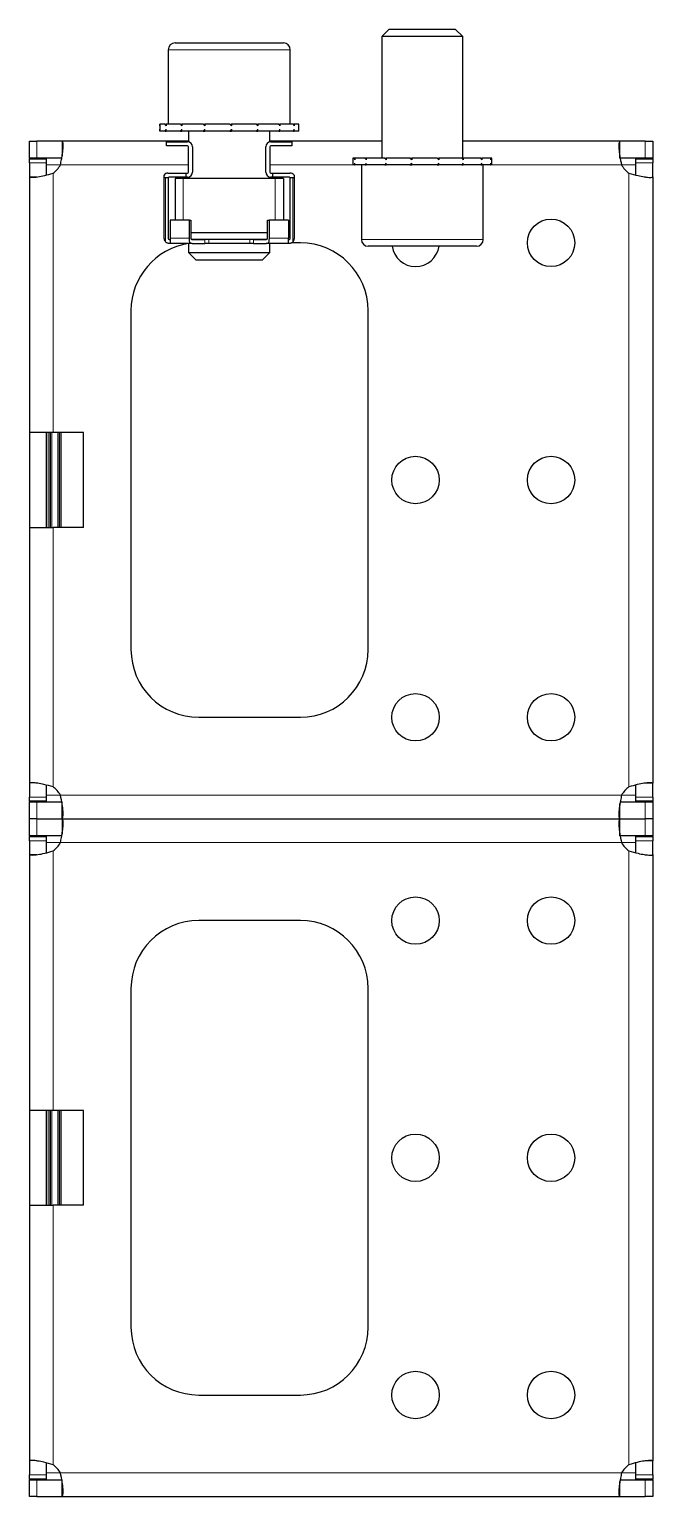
# Model space of a CAD drawing. Header units: millimetres. Extents: x 0 to 3941, y -608 to 590.
# Drawn here: x 3848.6 to 3940.6, y 289.4 to 505.9 of the extents above; entities that cross this region are included whole.
import ezdxf

# ---------------------------------------------------------------- set-up
doc = ezdxf.new("R2010")
doc.units = ezdxf.units.MM

msp = doc.modelspace()

# ---------------------------------------------------------------- linework, layer by layer
at = {"color": 7, "linetype": 'Continuous', "lineweight": 25}
for p, q in [((3901.69, 505.89), (3900.62, 504.82)), ((3900.62, 504.82), (3900.62, 486.89)), ((3912.62, 504.82), (3900.62, 504.82)), ((3911.54, 505.89), (3901.69, 505.89)), ((3912.62, 504.82), (3911.54, 505.89)), ((3912.62, 486.89), (3912.62, 504.82)), ((3869.12, 502.89), (3869.12, 491.89)), ((3870.12, 503.89), (3878.56, 503.89)), ((3878.56, 503.89), (3886.12, 503.89)), ((3887.12, 491.89), (3887.12, 502.89)), ((3867.87, 491.89), (3867.87, 490.89)), ((3867.87, 491.89), (3867.87, 491.64)), ((3868.68, 491.89), (3867.87, 491.89)), ((3867.87, 491.89), (3867.87, 491.89)), ((3868.68, 491.89), (3868.79, 491.89)), ((3868.79, 491.89), (3868.79, 491.64)), ((3870.94, 491.89), (3868.79, 491.89)), ((3870.94, 491.89), (3871.12, 491.89)), ((3871.12, 491.89), (3871.12, 491.64)), ((3874.29, 491.89), (3871.12, 491.89)), ((3874.29, 491.89), (3874.52, 491.89)), ((3874.52, 491.89), (3874.52, 491.64)), ((3878.22, 491.89), (3874.52, 491.89)), ((3878.22, 491.89), (3878.3, 491.89)), ((3878.42, 491.89), (3878.47, 491.89)), ((3878.47, 491.89), (3878.47, 491.64)), ((3882.13, 491.89), (3878.47, 491.89)), ((3882.13, 491.89), (3882.36, 491.89)), ((3882.36, 491.89), (3882.36, 491.64)), ((3885.43, 491.89), (3882.36, 491.89)), ((3885.43, 491.89), (3885.61, 491.89)), ((3885.61, 491.89), (3885.61, 491.64)), ((3887.62, 491.89), (3885.61, 491.89)), ((3887.62, 491.89), (3887.71, 491.89)), ((3887.71, 491.89), (3887.71, 491.64)), ((3888.37, 491.89), (3887.71, 491.89)), ((3888.37, 490.89), (3888.37, 491.89)), ((3848.62, 486.89), (3848.62, 489.39)), ((3848.62, 489.39), (3849.73, 489.39)), ((3853.45, 489.39), (3849.73, 489.39)), ((3872.12, 489.39), (3853.45, 489.39)), ((3853.45, 489.39), (3853.45, 487.18)), ((3867.87, 490.89), (3867.87, 491.14)), ((3868.68, 490.89), (3867.87, 490.89)), ((3867.87, 490.89), (3867.87, 490.89)), ((3868.68, 490.89), (3868.79, 490.89)), ((3868.79, 490.89), (3868.79, 491.14)), ((3870.94, 490.89), (3868.79, 490.89)), ((3868.87, 488.69), (3868.87, 489.29)), ((3868.87, 489.29), (3871.97, 489.29)), ((3870.94, 490.89), (3871.12, 490.89)), ((3871.12, 490.89), (3871.12, 491.14)), ((3874.29, 490.89), (3871.12, 490.89)), ((3872.12, 490.89), (3872.12, 489.28)), ((3874.29, 490.89), (3874.52, 490.89)), ((3874.52, 490.89), (3874.52, 491.14)), ((3878.22, 490.89), (3874.52, 490.89)), ((3878.22, 490.89), (3878.38, 490.89)), ((3878.38, 490.89), (3878.47, 490.89)), ((3878.47, 490.89), (3878.47, 491.14)), ((3882.13, 490.89), (3878.47, 490.89)), ((3882.13, 490.89), (3882.36, 490.89)), ((3882.36, 490.89), (3882.36, 491.14)), ((3885.43, 490.89), (3882.36, 490.89)), ((3884.12, 489.28), (3884.12, 490.89)), ((3900.62, 489.39), (3884.12, 489.39)), ((3884.27, 489.29), (3887.37, 489.29)), ((3885.43, 490.89), (3885.61, 490.89)), ((3885.61, 490.89), (3885.61, 491.14)), ((3887.62, 490.89), (3885.61, 490.89)), ((3887.37, 489.29), (3887.37, 488.69)), ((3887.62, 490.89), (3887.71, 490.89)), ((3887.71, 490.89), (3887.71, 491.14)), ((3888.37, 490.89), (3887.71, 490.89)), ((3935.78, 489.39), (3912.62, 489.39)), ((3935.78, 486.89), (3935.78, 489.39)), ((3939.51, 489.39), (3935.78, 489.39)), ((3939.51, 489.39), (3940.62, 489.39)), ((3940.62, 489.39), (3940.62, 486.89)), ((3871.97, 488.69), (3868.87, 488.69)), ((3872.12, 484.84), (3872.12, 488.54)), ((3872.72, 488.54), (3872.72, 484.84)), ((3883.52, 484.84), (3883.52, 488.54)), ((3884.12, 488.54), (3884.12, 484.84)), ((3887.37, 488.69), (3884.27, 488.69)), ((3849.73, 486.89), (3848.62, 486.89)), ((3848.62, 486.89), (3848.62, 486.79)), ((3848.62, 486.79), (3851.12, 486.79)), ((3848.62, 486.18), (3848.62, 486.79)), ((3848.62, 486.18), (3848.62, 484.12)), ((3853.45, 486.89), (3849.73, 486.89)), ((3851.12, 486.79), (3851.12, 486.18)), ((3851.12, 486.18), (3851.12, 484.36)), ((3896.37, 486.89), (3896.37, 485.89)), ((3896.6, 486.89), (3896.37, 486.89)), ((3896.6, 485.89), (3896.37, 485.89)), ((3896.6, 486.89), (3896.66, 486.89)), ((3896.6, 485.89), (3896.66, 485.89)), ((3896.66, 486.89), (3896.66, 486.64)), ((3898.2, 486.89), (3896.66, 486.89)), ((3896.66, 485.89), (3896.66, 486.14)), ((3898.2, 485.89), (3896.66, 485.89)), ((3897.62, 485.89), (3897.62, 474.89)), ((3898.2, 486.89), (3898.35, 486.89)), ((3898.2, 485.89), (3898.35, 485.89)), ((3898.35, 486.89), (3898.35, 486.64)), ((3901.08, 486.89), (3898.35, 486.89)), ((3898.35, 485.89), (3898.35, 486.14)), ((3901.08, 485.89), (3898.35, 485.89)), ((3901.08, 486.89), (3901.29, 486.89)), ((3901.08, 485.89), (3901.29, 485.89)), ((3901.29, 486.89), (3901.29, 486.64)), ((3904.8, 486.89), (3901.29, 486.89)), ((3901.29, 485.89), (3901.29, 486.14)), ((3904.8, 485.89), (3901.29, 485.89)), ((3904.8, 486.89), (3905.05, 486.89)), ((3904.8, 485.89), (3905.05, 485.89)), ((3905.05, 486.89), (3905.05, 486.64)), ((3908.8, 486.89), (3905.05, 486.89)), ((3905.05, 485.89), (3905.05, 486.14)), ((3908.8, 485.89), (3905.05, 485.89)), ((3908.8, 486.89), (3909.05, 486.89)), ((3908.8, 485.89), (3909.05, 485.89)), ((3909.05, 486.89), (3909.05, 486.64)), ((3912.47, 486.89), (3909.05, 486.89)), ((3909.05, 485.89), (3909.05, 486.14)), ((3912.47, 485.89), (3909.05, 485.89)), ((3912.47, 486.89), (3912.67, 486.89)), ((3912.47, 485.89), (3912.67, 485.89)), ((3912.67, 486.89), (3912.67, 486.64)), ((3915.24, 486.89), (3912.67, 486.89)), ((3912.67, 485.89), (3912.67, 486.14)), ((3915.24, 485.89), (3912.67, 485.89)), ((3915.24, 486.89), (3915.38, 486.89)), ((3915.24, 485.89), (3915.38, 485.89)), ((3916.7, 486.89), (3915.38, 486.89)), ((3915.38, 486.89), (3915.38, 486.64)), ((3915.38, 485.89), (3915.38, 486.14)), ((3916.7, 485.89), (3915.38, 485.89)), ((3915.62, 474.89), (3915.62, 485.89)), ((3916.7, 486.89), (3916.75, 486.89)), ((3916.7, 485.89), (3916.75, 485.89)), ((3916.75, 486.89), (3916.75, 486.64)), ((3916.87, 486.89), (3916.75, 486.89)), ((3916.75, 485.89), (3916.75, 486.14)), ((3916.87, 485.89), (3916.75, 485.89)), ((3916.87, 485.89), (3916.87, 486.89)), ((3939.51, 486.89), (3935.78, 486.89)), ((3938.12, 486.79), (3940.62, 486.79)), ((3938.12, 486.18), (3938.12, 486.79)), ((3938.12, 484.34), (3938.12, 486.18)), ((3940.62, 486.89), (3939.51, 486.89)), ((3940.62, 486.79), (3940.62, 486.89)), ((3940.62, 486.79), (3940.62, 486.18)), ((3940.62, 484.12), (3940.62, 486.18)), ((3848.62, 484.12), (3849.71, 484.12)), ((3848.62, 484.12), (3848.62, 446.39)), ((3868.52, 483.97), (3868.52, 484.39)), ((3868.52, 475.04), (3868.52, 483.97)), ((3868.73, 483.97), (3868.52, 483.97)), ((3869.12, 483.97), (3868.73, 483.97)), ((3869.07, 484.69), (3871.72, 484.69)), ((3869.27, 484.09), (3869.12, 483.97)), ((3869.12, 483.94), (3869.12, 475.04)), ((3871.72, 484.09), (3869.27, 484.09)), ((3870.12, 483.89), (3870.12, 477.76)), ((3871.32, 483.89), (3870.12, 483.89)), ((3884.92, 483.89), (3871.32, 483.89)), ((3871.72, 484.69), (3871.72, 484.09)), ((3871.72, 484.69), (3871.97, 484.69)), ((3871.97, 484.09), (3871.72, 484.09)), ((3872.12, 484.11), (3872.12, 483.89)), ((3884.12, 483.89), (3884.12, 484.11)), ((3884.27, 484.69), (3884.52, 484.69)), ((3884.52, 484.09), (3884.27, 484.09)), ((3884.52, 484.69), (3884.52, 484.09)), ((3884.52, 484.69), (3887.07, 484.69)), ((3886.97, 484.09), (3884.52, 484.09)), ((3886.12, 483.89), (3884.92, 483.89)), ((3886.12, 483.89), (3886.12, 477.76)), ((3887.11, 483.97), (3886.97, 484.09)), ((3887.12, 483.94), (3887.11, 483.97)), ((3887.51, 483.97), (3887.11, 483.97)), ((3887.12, 475.04), (3887.12, 483.94)), ((3887.72, 483.97), (3887.51, 483.97)), ((3887.72, 484.39), (3887.72, 483.97)), ((3887.72, 483.97), (3887.72, 475.04)), ((3940.62, 484.12), (3940.62, 394.67)), ((3869.39, 477.76), (3869.39, 475.09)), ((3872.24, 477.76), (3869.39, 477.76)), ((3872.24, 475.09), (3872.24, 477.76)), ((3872.24, 477.76), (3872.46, 477.76)), ((3872.46, 477.76), (3872.46, 475.09)), ((3883.77, 475.09), (3883.77, 477.76)), ((3883.77, 477.76), (3883.99, 477.76)), ((3883.99, 477.76), (3883.99, 475.09)), ((3886.85, 477.76), (3883.99, 477.76)), ((3886.85, 477.76), (3886.85, 475.09)), ((3869.27, 474.89), (3869.38, 474.89)), ((3869.29, 474.29), (3869.27, 474.29)), ((3869.29, 474.29), (3869.29, 474.29)), ((3869.39, 474.29), (3869.29, 474.29)), ((3869.38, 474.89), (3869.38, 474.89)), ((3869.38, 474.89), (3869.39, 474.89)), ((3869.39, 474.89), (3869.38, 474.89)), ((3869.39, 475.09), (3869.39, 474.29)), ((3872.64, 474.29), (3869.39, 474.29)), ((3872.12, 474.29), (3872.12, 472.97)), ((3883.77, 475.89), (3872.46, 475.89)), ((3883.61, 474.89), (3872.62, 474.89)), ((3872.64, 474.89), (3874.54, 474.89)), ((3872.64, 474.29), (3874.54, 474.29)), ((3875.09, 474.89), (3874.54, 474.89)), ((3875.09, 474.29), (3874.54, 474.29)), ((3881.14, 474.89), (3875.09, 474.89)), ((3881.14, 474.29), (3875.09, 474.29)), ((3881.69, 474.89), (3881.14, 474.89)), ((3881.69, 474.29), (3881.14, 474.29)), ((3881.69, 474.89), (3883.59, 474.89)), ((3881.69, 474.29), (3883.59, 474.29)), ((3886.85, 474.29), (3883.59, 474.29)), ((3884.12, 472.97), (3884.12, 474.29)), ((3886.85, 474.29), (3886.85, 475.09)), ((3886.85, 474.89), (3886.85, 474.89)), ((3886.85, 474.89), (3886.97, 474.89)), ((3886.85, 474.89), (3886.85, 474.89)), ((3886.85, 474.89), (3886.85, 474.89)), ((3886.95, 474.29), (3886.85, 474.29)), ((3886.97, 474.29), (3886.95, 474.29)), ((3886.95, 474.29), (3886.95, 474.29)), ((3888.62, 474.39), (3887.33, 474.39)), ((3872.12, 472.97), (3873.19, 471.89)), ((3872.12, 472.97), (3878.45, 472.97)), ((3878.45, 472.97), (3884.12, 472.97)), ((3883.04, 471.89), (3884.12, 472.97)), ((3914.62, 473.89), (3898.62, 473.89)), ((3873.19, 471.89), (3878.39, 471.89)), ((3878.39, 471.89), (3883.04, 471.89)), ((3863.62, 464.39), (3863.62, 414.39)), ((3898.62, 414.39), (3898.62, 464.39)), ((3852.12, 446.39), (3848.62, 446.39)), ((3848.62, 446.39), (3848.62, 432.39)), ((3851.12, 446.39), (3851.12, 432.39)), ((3856.62, 446.39), (3852.12, 446.39)), ((3856.62, 432.39), (3856.62, 446.39)), ((3848.62, 432.39), (3852.12, 432.39)), ((3848.62, 432.39), (3848.62, 394.67)), ((3856.62, 432.39), (3852.12, 432.39)), ((3873.62, 404.39), (3888.62, 404.39)), ((3848.62, 394.67), (3848.62, 392.6)), ((3851.12, 394.44), (3851.12, 392.6)), ((3938.12, 392.6), (3938.12, 394.42)), ((3940.62, 394.67), (3939.52, 394.67)), ((3940.62, 392.6), (3940.62, 394.67)), ((3848.62, 391.99), (3848.62, 392.6)), ((3851.12, 391.99), (3848.62, 391.99)), ((3848.62, 391.99), (3848.62, 391.89)), ((3848.62, 389.39), (3848.62, 391.89)), ((3848.62, 391.89), (3849.73, 391.89)), ((3849.73, 391.89), (3853.45, 391.89)), ((3851.12, 392.6), (3851.12, 391.99)), ((3853.45, 389.39), (3853.45, 391.89)), ((3935.78, 391.89), (3939.51, 391.89)), ((3938.12, 391.99), (3938.12, 392.6)), ((3940.62, 391.99), (3938.12, 391.99)), ((3939.51, 391.89), (3940.62, 391.89)), ((3940.62, 392.6), (3940.62, 391.99)), ((3940.62, 391.89), (3940.62, 391.99)), ((3940.62, 391.89), (3940.62, 389.39)), ((3935.78, 389.39), (3935.78, 391.61)), ((3849.73, 389.39), (3848.62, 389.39)), ((3848.62, 386.89), (3848.62, 389.39)), ((3849.73, 389.39), (3853.45, 389.39)), ((3853.45, 389.39), (3935.78, 389.39)), ((3853.45, 389.39), (3853.45, 387.18)), ((3935.78, 389.39), (3939.51, 389.39)), ((3935.78, 386.89), (3935.78, 389.39)), ((3940.62, 389.39), (3939.51, 389.39)), ((3940.62, 389.39), (3940.62, 386.89)), ((3849.73, 386.89), (3848.62, 386.89)), ((3848.62, 386.89), (3848.62, 386.79)), ((3848.62, 386.79), (3851.12, 386.79)), ((3848.62, 386.18), (3848.62, 386.79)), ((3848.62, 386.18), (3848.62, 384.12)), ((3853.45, 386.89), (3849.73, 386.89)), ((3851.12, 386.79), (3851.12, 386.18)), ((3851.12, 386.18), (3851.12, 384.36)), ((3939.51, 386.89), (3935.78, 386.89)), ((3938.12, 386.79), (3940.62, 386.79)), ((3938.12, 386.18), (3938.12, 386.79)), ((3938.12, 384.34), (3938.12, 386.18)), ((3940.62, 386.89), (3939.51, 386.89)), ((3940.62, 386.79), (3940.62, 386.89)), ((3940.62, 386.79), (3940.62, 386.18)), ((3940.62, 384.12), (3940.62, 386.18)), ((3848.62, 384.12), (3849.71, 384.12)), ((3848.62, 384.12), (3848.62, 346.39)), ((3940.62, 384.12), (3940.62, 294.67)), ((3888.62, 374.39), (3873.62, 374.39)), ((3863.62, 364.39), (3863.62, 314.39)), ((3898.62, 314.39), (3898.62, 364.39)), ((3852.12, 346.39), (3848.62, 346.39)), ((3848.62, 346.39), (3848.62, 332.39)), ((3851.12, 346.39), (3851.12, 332.39)), ((3856.62, 346.39), (3852.12, 346.39)), ((3856.62, 332.39), (3856.62, 346.39)), ((3848.62, 332.39), (3852.12, 332.39)), ((3848.62, 332.39), (3848.62, 294.67)), ((3856.62, 332.39), (3852.12, 332.39)), ((3873.62, 304.39), (3888.62, 304.39)), ((3848.62, 294.67), (3848.62, 292.6)), ((3940.62, 294.67), (3939.52, 294.67)), ((3940.62, 292.6), (3940.62, 294.67)), ((3848.62, 291.99), (3848.62, 292.6)), ((3851.12, 294.44), (3851.12, 292.6)), ((3851.12, 292.6), (3851.12, 291.99)), ((3938.12, 292.6), (3938.12, 294.42)), ((3938.12, 291.99), (3938.12, 292.6)), ((3940.62, 292.6), (3940.62, 291.99)), ((3851.12, 291.99), (3848.62, 291.99)), ((3848.62, 291.99), (3848.62, 291.89)), ((3848.62, 289.39), (3848.62, 291.89)), ((3848.62, 291.89), (3849.73, 291.89)), ((3849.73, 291.89), (3853.45, 291.89)), ((3853.45, 289.39), (3853.45, 291.89)), ((3935.78, 291.89), (3939.51, 291.89)), ((3935.78, 289.39), (3935.78, 291.61)), ((3940.62, 291.99), (3938.12, 291.99)), ((3939.51, 291.89), (3940.62, 291.89)), ((3940.62, 291.89), (3940.62, 291.99)), ((3940.62, 291.89), (3940.62, 289.39)), ((3849.73, 289.39), (3848.62, 289.39)), ((3849.73, 289.39), (3853.45, 289.39)), ((3853.45, 289.39), (3935.78, 289.39)), ((3935.78, 289.39), (3939.51, 289.39)), ((3940.62, 289.39), (3939.51, 289.39))]:
    msp.add_line(p, q, dxfattribs=at)
at = {"color": 8, "linetype": 'Continuous', "lineweight": 18}
for p, q in [((3878.61, 502.89), (3869.12, 502.89)), ((3887.12, 502.89), (3878.61, 502.89)), ((3849.73, 489.39), (3849.73, 486.89)), ((3939.51, 486.89), (3939.51, 489.39)), ((3851.12, 486.18), (3848.62, 486.18)), ((3851.12, 485.89), (3853.2, 485.89)), ((3853.2, 485.89), (3872.12, 485.89)), ((3884.12, 485.89), (3896.37, 485.89)), ((3916.87, 485.89), (3936.03, 485.89)), ((3936.03, 485.89), (3938.12, 485.89)), ((3940.62, 486.18), (3938.12, 486.18)), ((3852.12, 484.67), (3852.12, 446.39)), ((3868.73, 483.97), (3868.73, 474.52)), ((3871.32, 483.89), (3871.32, 477.76)), ((3884.92, 483.89), (3884.92, 477.76)), ((3887.51, 483.97), (3887.51, 474.52)), ((3937.12, 484.67), (3937.12, 394.11)), ((3872.24, 475.09), (3869.39, 475.09)), ((3874.54, 474.89), (3874.54, 474.29)), ((3875.09, 474.89), (3875.09, 474.29)), ((3881.14, 474.89), (3881.14, 474.29)), ((3881.69, 474.89), (3881.69, 474.29)), ((3886.85, 475.09), (3883.99, 475.09)), ((3897.62, 474.89), (3915.62, 474.89)), ((3851.42, 432.39), (3851.42, 446.39)), ((3851.62, 446.39), (3851.62, 432.39)), ((3851.73, 432.39), (3851.73, 446.39)), ((3851.93, 446.39), (3851.93, 432.39)), ((3852.81, 432.39), (3852.81, 446.39)), ((3853.01, 446.39), (3853.01, 432.39)), ((3853.11, 432.39), (3853.11, 446.39)), ((3853.31, 446.39), (3853.31, 432.39)), ((3852.12, 432.39), (3852.12, 394.11)), ((3848.62, 392.6), (3851.12, 392.6)), ((3849.73, 391.89), (3849.73, 389.39)), ((3853.2, 392.89), (3851.12, 392.89)), ((3853.2, 392.89), (3936.03, 392.89)), ((3938.12, 392.89), (3936.03, 392.89)), ((3938.12, 392.6), (3940.62, 392.6)), ((3939.51, 389.39), (3939.51, 391.89)), ((3849.73, 389.39), (3849.73, 386.89)), ((3939.51, 386.89), (3939.51, 389.39)), ((3851.12, 386.18), (3848.62, 386.18)), ((3851.12, 385.89), (3853.2, 385.89)), ((3853.2, 385.89), (3936.03, 385.89)), ((3936.03, 385.89), (3938.12, 385.89)), ((3940.62, 386.18), (3938.12, 386.18)), ((3852.12, 384.67), (3852.12, 346.39)), ((3937.12, 384.67), (3937.12, 294.11)), ((3851.42, 332.39), (3851.42, 346.39)), ((3851.62, 346.39), (3851.62, 332.39)), ((3851.73, 332.39), (3851.73, 346.39)), ((3851.93, 346.39), (3851.93, 332.39)), ((3852.81, 332.39), (3852.81, 346.39)), ((3853.01, 346.39), (3853.01, 332.39)), ((3853.11, 332.39), (3853.11, 346.39)), ((3853.31, 346.39), (3853.31, 332.39)), ((3852.12, 332.39), (3852.12, 294.11)), ((3848.62, 292.6), (3851.12, 292.6)), ((3853.2, 292.89), (3851.12, 292.89)), ((3853.2, 292.89), (3936.03, 292.89)), ((3938.12, 292.89), (3936.03, 292.89)), ((3938.12, 292.6), (3940.62, 292.6)), ((3849.73, 291.89), (3849.73, 289.39)), ((3939.51, 289.39), (3939.51, 291.89))]:
    msp.add_line(p, q, dxfattribs=at)
at = {"color": 7, "linetype": 'Continuous', "lineweight": 25}
for centre in [(3925.62, 474.39), (3905.62, 439.39), (3925.62, 439.39), (3905.62, 404.39), (3925.62, 404.39), (3905.62, 374.39), (3925.62, 374.39), (3905.62, 339.39), (3925.62, 339.39), (3905.62, 304.39), (3925.62, 304.39)]:
    msp.add_circle(centre, 3.5, dxfattribs=at)
for centre, radius, start, end in [((3870.12, 502.89), 1, 90, 180), ((3886.12, 502.89), 1, 0, 90), ((3871.97, 488.54), 0.75, 0, 90), ((3884.27, 488.54), 0.75, 90, 180), ((3871.97, 488.54), 0.15, 0, 90), ((3884.27, 488.54), 0.15, 90, 180), ((3850.12, 487.54), 3.5, 304.8499, 331.8729), ((3939.12, 487.54), 3.5, 208.1271, 235.1501), ((3869.12, 483.94), 0.75, 93.7315, 143.2818), ((3871.97, 484.84), 0.15, 270, 0), ((3871.97, 484.84), 0.75, 270, 0), ((3884.27, 484.84), 0.75, 180, 270), ((3884.27, 484.84), 0.15, 180, 270), ((3887.06, 483.83), 0.863, 40.7241, 89.7256), ((3873.62, 464.39), 10, 98.6269, 180), ((3869.27, 475.04), 0.75, 180, 223.9455), ((3886.97, 475.04), 0.75, 316.0545, 0), ((3888.62, 464.39), 10, 0, 90), ((3898.62, 474.89), 1, 180, 270), ((3914.62, 474.89), 1, 270, 0), ((3905.62, 474.39), 3.5, 188.2132, 351.7868), ((3873.62, 414.39), 10, 180, 270), ((3888.62, 414.39), 10, 270, 0), ((3850.12, 391.24), 3.5, 28.1271, 55.1501), ((3939.12, 391.24), 3.5, 124.8499, 151.8729), ((3850.12, 387.54), 3.5, 304.8499, 331.8729), ((3939.12, 387.54), 3.5, 208.1271, 235.1501), ((3873.62, 364.39), 10, 90, 180), ((3888.62, 364.39), 10, 0, 90), ((3873.62, 314.39), 10, 180, 270), ((3888.62, 314.39), 10, 270, 0), ((3850.12, 291.24), 3.5, 28.1271, 55.1501), ((3939.12, 291.24), 3.5, 124.8499, 151.8729)]:
    msp.add_arc(centre, radius, start, end, dxfattribs=at)
for points, knots in [([(3867.87, 491.64), (3867.87, 491.68), (3867.87, 491.75), (3867.87, 491.83), (3867.87, 491.87), (3867.87, 491.89)], [0, 0, 0, 0, 0.499981, 0.749988, 1, 1, 1, 1]), ([(3868.79, 491.64), (3868.77, 491.68), (3868.74, 491.75), (3868.71, 491.83), (3868.69, 491.87), (3868.68, 491.89)], [0, 0, 0, 0, 0.499981, 0.749988, 1, 1, 1, 1]), ([(3871.12, 491.64), (3871.09, 491.68), (3871.04, 491.75), (3870.98, 491.83), (3870.95, 491.87), (3870.94, 491.89)], [0, 0, 0, 0, 0.4999808, 0.7499881, 1, 1, 1, 1]), ([(3874.52, 491.64), (3874.48, 491.68), (3874.42, 491.75), (3874.34, 491.83), (3874.3, 491.87), (3874.29, 491.89)], [0, 0, 0, 0, 0.499981, 0.749988, 1, 1, 1, 1]), ([(3878.47, 491.64), (3878.42, 491.68), (3878.36, 491.75), (3878.28, 491.83), (3878.24, 491.87), (3878.22, 491.89)], [0, 0, 0, 0, 0.499981, 0.749988, 1, 1, 1, 1]), ([(3878.47, 491.64), (3878.45, 491.71), (3878.42, 491.84), (3878.39, 491.88), (3878.38, 491.89)], [0, 0, 0, 0, 0.561794, 1, 1, 1, 1]), ([(3882.36, 491.64), (3882.32, 491.68), (3882.26, 491.75), (3882.19, 491.83), (3882.15, 491.87), (3882.13, 491.89)], [0, 0, 0, 0, 0.499981, 0.749988, 1, 1, 1, 1]), ([(3885.61, 491.64), (3885.58, 491.68), (3885.54, 491.75), (3885.48, 491.83), (3885.45, 491.87), (3885.43, 491.89)], [0, 0, 0, 0, 0.499981, 0.749988, 1, 1, 1, 1]), ([(3887.71, 491.64), (3887.7, 491.68), (3887.68, 491.75), (3887.65, 491.83), (3887.63, 491.87), (3887.62, 491.89)], [0, 0, 0, 0, 0.4999808, 0.7499881, 1, 1, 1, 1]), ([(3853.2, 485.89), (3853.26, 486.15), (3853.36, 486.64), (3853.5, 487.46), (3853.6, 488.17), (3853.62, 488.74), (3853.6, 489.1), (3853.55, 489.34), (3853.48, 489.37), (3853.45, 489.39)], [0, 0, 0, 0, 0.144067, 0.271276, 0.474907, 0.597997, 0.726338, 0.860245, 1, 1, 1, 1]), ([(3867.87, 490.89), (3867.87, 490.91), (3867.87, 490.95), (3867.87, 491.04), (3867.87, 491.1), (3867.87, 491.14)], [0, 0, 0, 0, 0.25014, 0.50028, 1, 1, 1, 1]), ([(3868.68, 490.89), (3868.69, 490.91), (3868.71, 490.95), (3868.74, 491.04), (3868.77, 491.1), (3868.79, 491.14)], [0, 0, 0, 0, 0.25014, 0.50028, 1, 1, 1, 1]), ([(3870.94, 490.89), (3870.95, 490.91), (3870.98, 490.95), (3871.04, 491.04), (3871.09, 491.1), (3871.12, 491.14)], [0, 0, 0, 0, 0.2501401, 0.5002802, 1, 1, 1, 1]), ([(3874.29, 490.89), (3874.3, 490.91), (3874.34, 490.95), (3874.42, 491.04), (3874.48, 491.1), (3874.52, 491.14)], [0, 0, 0, 0, 0.2501401, 0.5002802, 1, 1, 1, 1]), ([(3878.22, 490.89), (3878.24, 490.91), (3878.28, 490.95), (3878.36, 491.04), (3878.42, 491.1), (3878.47, 491.14)], [0, 0, 0, 0, 0.25014, 0.50028, 1, 1, 1, 1]), ([(3878.47, 491.14), (3878.45, 491.07), (3878.42, 490.94), (3878.39, 490.91), (3878.38, 490.89)], [0, 0, 0, 0, 0.561794, 1, 1, 1, 1]), ([(3882.13, 490.89), (3882.15, 490.91), (3882.19, 490.95), (3882.26, 491.04), (3882.32, 491.1), (3882.36, 491.14)], [0, 0, 0, 0, 0.25014, 0.50028, 1, 1, 1, 1]), ([(3885.43, 490.89), (3885.45, 490.91), (3885.48, 490.95), (3885.54, 491.04), (3885.58, 491.1), (3885.61, 491.14)], [0, 0, 0, 0, 0.25014, 0.50028, 1, 1, 1, 1]), ([(3887.62, 490.89), (3887.63, 490.91), (3887.65, 490.95), (3887.68, 491.04), (3887.7, 491.1), (3887.71, 491.14)], [0, 0, 0, 0, 0.25014, 0.50028, 1, 1, 1, 1]), ([(3935.78, 489.39), (3935.75, 489.37), (3935.7, 489.33), (3935.63, 488.98), (3935.61, 488.31), (3935.74, 487.2), (3935.93, 486.34), (3936.03, 485.89)], [0, 0, 0, 0, 0.16069, 0.3013121, 0.5219513, 0.7535732, 1, 1, 1, 1]), ([(3896.66, 486.64), (3896.65, 486.68), (3896.63, 486.75), (3896.62, 486.83), (3896.61, 486.87), (3896.6, 486.89)], [0, 0, 0, 0, 0.499981, 0.749988, 1, 1, 1, 1]), ([(3896.6, 485.89), (3896.61, 485.91), (3896.62, 485.95), (3896.63, 486.04), (3896.65, 486.1), (3896.66, 486.14)], [0, 0, 0, 0, 0.25014, 0.50028, 1, 1, 1, 1]), ([(3898.35, 486.64), (3898.32, 486.68), (3898.28, 486.75), (3898.24, 486.83), (3898.21, 486.87), (3898.2, 486.89)], [0, 0, 0, 0, 0.499981, 0.749988, 1, 1, 1, 1]), ([(3898.2, 485.89), (3898.21, 485.91), (3898.24, 485.95), (3898.28, 486.04), (3898.32, 486.1), (3898.35, 486.14)], [0, 0, 0, 0, 0.25014, 0.50028, 1, 1, 1, 1]), ([(3901.29, 486.64), (3901.26, 486.68), (3901.2, 486.75), (3901.13, 486.83), (3901.1, 486.87), (3901.08, 486.89)], [0, 0, 0, 0, 0.4999808, 0.7499881, 1, 1, 1, 1]), ([(3901.08, 485.89), (3901.1, 485.91), (3901.13, 485.95), (3901.2, 486.04), (3901.26, 486.1), (3901.29, 486.14)], [0, 0, 0, 0, 0.25014, 0.50028, 1, 1, 1, 1]), ([(3905.05, 486.64), (3905.01, 486.68), (3904.95, 486.75), (3904.87, 486.83), (3904.82, 486.87), (3904.8, 486.89)], [0, 0, 0, 0, 0.499981, 0.749988, 1, 1, 1, 1]), ([(3904.8, 485.89), (3904.82, 485.91), (3904.87, 485.95), (3904.95, 486.04), (3905.01, 486.1), (3905.05, 486.14)], [0, 0, 0, 0, 0.2501401, 0.5002802, 1, 1, 1, 1]), ([(3909.05, 486.64), (3909.01, 486.68), (3908.94, 486.75), (3908.86, 486.83), (3908.82, 486.87), (3908.8, 486.89)], [0, 0, 0, 0, 0.499981, 0.749988, 1, 1, 1, 1]), ([(3908.8, 485.89), (3908.82, 485.91), (3908.86, 485.95), (3908.94, 486.04), (3909.01, 486.1), (3909.05, 486.14)], [0, 0, 0, 0, 0.2501401, 0.5002802, 1, 1, 1, 1]), ([(3912.67, 486.64), (3912.64, 486.68), (3912.59, 486.75), (3912.52, 486.83), (3912.49, 486.87), (3912.47, 486.89)], [0, 0, 0, 0, 0.499981, 0.749988, 1, 1, 1, 1]), ([(3912.47, 485.89), (3912.49, 485.91), (3912.52, 485.95), (3912.59, 486.04), (3912.64, 486.1), (3912.67, 486.14)], [0, 0, 0, 0, 0.25014, 0.50028, 1, 1, 1, 1]), ([(3915.38, 486.64), (3915.35, 486.68), (3915.32, 486.75), (3915.28, 486.83), (3915.25, 486.87), (3915.24, 486.89)], [0, 0, 0, 0, 0.499981, 0.749988, 1, 1, 1, 1]), ([(3915.24, 485.89), (3915.25, 485.91), (3915.28, 485.95), (3915.32, 486.04), (3915.35, 486.1), (3915.38, 486.14)], [0, 0, 0, 0, 0.25014, 0.50028, 1, 1, 1, 1]), ([(3916.75, 486.64), (3916.74, 486.68), (3916.73, 486.75), (3916.72, 486.83), (3916.71, 486.87), (3916.7, 486.89)], [0, 0, 0, 0, 0.499981, 0.749988, 1, 1, 1, 1]), ([(3916.7, 485.89), (3916.71, 485.91), (3916.72, 485.95), (3916.73, 486.04), (3916.74, 486.1), (3916.75, 486.14)], [0, 0, 0, 0, 0.25014, 0.50028, 1, 1, 1, 1]), ([(3848.62, 484.12), (3848.64, 484.1), (3848.69, 484.07), (3849.09, 484.06), (3849.8, 484.1), (3850.9, 484.31), (3851.7, 484.55), (3852.12, 484.67)], [0, 0, 0, 0, 0.17084, 0.319217, 0.548103, 0.767822, 1, 1, 1, 1]), ([(3869.12, 483.97), (3869.12, 483.97), (3869.12, 483.96), (3869.12, 483.95), (3869.12, 483.94)], [0, 0, 0, 0, 0.103521, 1, 1, 1, 1]), ([(3937.12, 484.67), (3937.57, 484.54), (3938.38, 484.33), (3939.29, 484.13), (3939.88, 484.06), (3940.28, 484.04), (3940.56, 484.06), (3940.6, 484.1), (3940.62, 484.12)], [0, 0, 0, 0, 0.254149, 0.448213, 0.574908, 0.708872, 0.850468, 1, 1, 1, 1]), ([(3869.27, 474.29), (3869.22, 474.3), (3869.14, 474.3), (3868.98, 474.35), (3868.83, 474.43), (3868.76, 474.5), (3868.73, 474.52)], [0, 0, 0, 0, 0.2789397, 0.5588934, 0.8193258, 1, 1, 1, 1]), ([(3869.12, 475.04), (3869.12, 475.03), (3869.12, 475), (3869.14, 474.96), (3869.17, 474.93), (3869.21, 474.9), (3869.25, 474.9), (3869.27, 474.89)], [0, 0, 0, 0, 0.146022, 0.291755, 0.44415, 0.665415, 1, 1, 1, 1]), ([(3872.64, 474.29), (3872.58, 474.3), (3872.44, 474.3), (3872.32, 474.41), (3872.26, 474.58), (3872.24, 474.8), (3872.24, 474.98), (3872.24, 475.08), (3872.24, 475.09)], [0, 0, 0, 0, 0.208723, 0.4188207, 0.6008277, 0.7785762, 0.9672436, 1, 1, 1, 1]), ([(3872.46, 475.09), (3872.46, 475.07), (3872.47, 475.03), (3872.48, 474.98), (3872.51, 474.94), (3872.57, 474.9), (3872.62, 474.89), (3872.64, 474.89)], [0, 0, 0, 0, 0.153686, 0.307038, 0.468255, 0.701155, 1, 1, 1, 1]), ([(3883.99, 475.09), (3883.99, 475), (3883.99, 474.82), (3883.97, 474.59), (3883.92, 474.42), (3883.81, 474.32), (3883.69, 474.29), (3883.61, 474.29), (3883.59, 474.29)], [0, 0, 0, 0, 0.194817, 0.389775, 0.579987, 0.758346, 0.937479, 1, 1, 1, 1]), ([(3883.59, 474.89), (3883.62, 474.89), (3883.67, 474.9), (3883.72, 474.94), (3883.76, 474.99), (3883.77, 475.05), (3883.77, 475.08), (3883.77, 475.09)], [0, 0, 0, 0, 0.334052, 0.54998, 0.729611, 0.91025, 1, 1, 1, 1]), ([(3886.97, 474.89), (3886.99, 474.9), (3887.02, 474.9), (3887.07, 474.93), (3887.1, 474.97), (3887.11, 475.01), (3887.12, 475.04), (3887.12, 475.04)], [0, 0, 0, 0, 0.361064, 0.563339, 0.734562, 0.906749, 1, 1, 1, 1]), ([(3887.51, 474.52), (3887.46, 474.48), (3887.36, 474.39), (3887.19, 474.32), (3887.06, 474.3), (3886.99, 474.3), (3886.97, 474.29)], [0, 0, 0, 0, 0.278357, 0.557903, 0.816717, 1, 1, 1, 1]), ([(3852.12, 394.11), (3851.66, 394.24), (3850.86, 394.46), (3849.94, 394.65), (3849.35, 394.72), (3848.95, 394.74), (3848.67, 394.73), (3848.64, 394.69), (3848.62, 394.67)], [0, 0, 0, 0, 0.254149, 0.448213, 0.574908, 0.708872, 0.850468, 1, 1, 1, 1]), ([(3940.62, 394.67), (3940.59, 394.68), (3940.55, 394.71), (3940.15, 394.72), (3939.43, 394.68), (3938.34, 394.47), (3937.53, 394.23), (3937.12, 394.11)], [0, 0, 0, 0, 0.17084, 0.319217, 0.548103, 0.767822, 1, 1, 1, 1]), ([(3853.45, 389.39), (3853.48, 389.41), (3853.53, 389.45), (3853.6, 389.81), (3853.63, 390.47), (3853.49, 391.58), (3853.3, 392.45), (3853.2, 392.89)], [0, 0, 0, 0, 0.16069, 0.301312, 0.521951, 0.753573, 1, 1, 1, 1]), ([(3936.03, 392.89), (3935.98, 392.63), (3935.88, 392.14), (3935.73, 391.32), (3935.63, 390.61), (3935.61, 390.05), (3935.63, 389.69), (3935.69, 389.44), (3935.75, 389.41), (3935.78, 389.39)], [0, 0, 0, 0, 0.144067, 0.271276, 0.474907, 0.597997, 0.726338, 0.860245, 1, 1, 1, 1]), ([(3853.2, 385.89), (3853.26, 386.15), (3853.36, 386.64), (3853.5, 387.46), (3853.6, 388.17), (3853.62, 388.74), (3853.6, 389.1), (3853.55, 389.34), (3853.48, 389.37), (3853.45, 389.39)], [0, 0, 0, 0, 0.144067, 0.271276, 0.474907, 0.597997, 0.726338, 0.860245, 1, 1, 1, 1]), ([(3935.78, 389.39), (3935.75, 389.37), (3935.7, 389.33), (3935.63, 388.98), (3935.61, 388.31), (3935.74, 387.2), (3935.93, 386.34), (3936.03, 385.89)], [0, 0, 0, 0, 0.16069, 0.301312, 0.521951, 0.753573, 1, 1, 1, 1]), ([(3848.62, 384.12), (3848.64, 384.1), (3848.69, 384.07), (3849.09, 384.06), (3849.8, 384.1), (3850.9, 384.31), (3851.7, 384.55), (3852.12, 384.67)], [0, 0, 0, 0, 0.17084, 0.319217, 0.548103, 0.767822, 1, 1, 1, 1]), ([(3937.12, 384.67), (3937.57, 384.54), (3938.38, 384.33), (3939.29, 384.13), (3939.88, 384.06), (3940.28, 384.04), (3940.56, 384.06), (3940.6, 384.1), (3940.62, 384.12)], [0, 0, 0, 0, 0.254149, 0.448213, 0.574908, 0.708872, 0.850468, 1, 1, 1, 1]), ([(3852.12, 294.11), (3851.66, 294.24), (3850.86, 294.46), (3849.94, 294.65), (3849.35, 294.72), (3848.95, 294.74), (3848.67, 294.73), (3848.64, 294.69), (3848.62, 294.67)], [0, 0, 0, 0, 0.254149, 0.448213, 0.574908, 0.708872, 0.850468, 1, 1, 1, 1]), ([(3940.62, 294.67), (3940.59, 294.68), (3940.55, 294.71), (3940.15, 294.72), (3939.43, 294.68), (3938.34, 294.47), (3937.53, 294.23), (3937.12, 294.11)], [0, 0, 0, 0, 0.17084, 0.319217, 0.548103, 0.767822, 1, 1, 1, 1]), ([(3853.45, 289.39), (3853.48, 289.41), (3853.53, 289.45), (3853.6, 289.81), (3853.63, 290.47), (3853.49, 291.58), (3853.3, 292.45), (3853.2, 292.89)], [0, 0, 0, 0, 0.16069, 0.301312, 0.521951, 0.753573, 1, 1, 1, 1]), ([(3936.03, 292.89), (3935.98, 292.63), (3935.88, 292.14), (3935.73, 291.32), (3935.63, 290.61), (3935.61, 290.05), (3935.63, 289.69), (3935.69, 289.44), (3935.75, 289.41), (3935.78, 289.39)], [0, 0, 0, 0, 0.144067, 0.271276, 0.474907, 0.597997, 0.726338, 0.860245, 1, 1, 1, 1])]:
    msp.add_open_spline(points, degree=3, knots=knots, dxfattribs=at)

doc.saveas('drawing.dxf')
